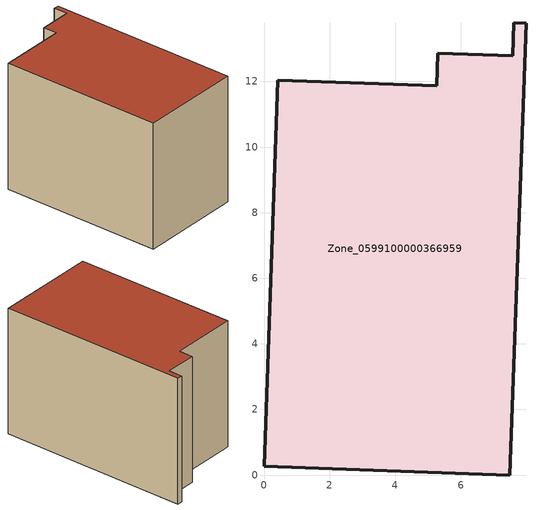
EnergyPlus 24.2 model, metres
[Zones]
Zone_0599100000366959
 floor ground (C_G): 7.5,0 0,0.26 0.42,12.04 5.26,11.87 5.3,12.87 7.58,12.78 7.62,13.78 7.99,13.77 z0
 wall outside (C_F): 7.62,13.78 7.58,12.78 5.3,12.87 5.26,11.87 0.42,12.04 0,0.26 7.5,0 7.99,13.77 7.62,13.78 z0:9.22
 roof outside (C_R): 5.26,11.87 0.42,12.04 0,0.26 7.5,0 7.99,13.77 7.62,13.78 7.58,12.78 5.3,12.87 z9.22
[BUILDING]
Pand.0599100000366959: North Axis=0; Terrain=City; Loads Convergence Tolerance Value=0.04; Temperature Convergence Tolerance Value=0.4; Solar Distribution=FullExterior; Maximum Number of Warmup Days=25; Minimum Number of Warmup Days=1
[Site:Location]
Rotterdam.The.Hague.AP_ZH_NLD Design_Conditions: Latitude=51.96; Longitude=4.45; Time Zone=1; Elevation=-4.5
[SITE:GROUNDTEMPERATURE:BUILDINGSURFACE]
18, 18, 18, 18, 18, 18, 18, 18, 18, 18, 18, 18
[MATERIAL] Thermal Absorptance=0.9; Solar Absorptance=0.7; Visible Absorptance=0.7
Name | Roughness | Thickness | Conductivity | Density | Specific Heat
G.TI.1992-2005 | MediumSmooth | 0.15 | 0.06 | 540 | 1210
F.TI.1992-2005 | Rough | 0.3 | 0.12 | 1920 | 840
R.TI.1992-2005 | MediumRough | 0.2 | 0.08 | 1500 | 1000
[CONSTRUCTION]
C_G: G.TI.1992-2005
C_F: F.TI.1992-2005
C_R: R.TI.1992-2005
[ZONE]
Zone_0599100000366959: Type=1; Multiplier=1; Ceiling Height=Autocalculate; Volume=Autocalculate; Floor Area=autocalculate; Part of Total Floor Area=Yes
[ZONEINFILTRATION:DESIGNFLOWRATE]
Infil_Zone_0599100000366959: Zone or ZoneList or Space or SpaceList=Zone_0599100000366959; Schedule=AlwaysOn; Design Flow Rate Calculation Method=Flow/Area; Flow Rate per Floor Area=0.0015; Constant Term Coefficient=1; Temperature Term Coefficient=0; Velocity Term Coefficient=0; Velocity Squared Term Coefficient=0
[HVACTEMPLATE:ZONE:IDEALLOADSAIRSYSTEM]
Zone_0599100000366959: Maximum Heating Supply Air Temperature=50; Minimum Cooling Supply Air Temperature=13; Maximum Heating Supply Air Humidity Ratio=0.0156; Minimum Cooling Supply Air Humidity Ratio=0.0077; Heating Limit=NoLimit; Cooling Limit=NoLimit; Dehumidification Control Type=ConstantSensibleHeatRatio; Cooling Sensible Heat Ratio=0.7; Dehumidification Setpoint=60; Humidification Control Type=None; Humidification Setpoint=30; Outdoor Air Method=None; Outdoor Air Flow Rate per Person=0.00944; Outdoor Air Flow Rate per Zone Floor Area=0; Outdoor Air Flow Rate per Zone=0; Demand Controlled Ventilation Type=None; Outdoor Air Economizer Type=NoEconomizer; Heat Recovery Type=None; Sensible Heat Recovery Effectiveness=0.7; Latent Heat Recovery Effectiveness=0.65
[ZONECONTROL:THERMOSTAT]
ThermostatControl_Zone_0599100000366959: Zone or ZoneList=Zone_0599100000366959; Control Type Schedule=DualSetpointControlType; Control 1=Thermostat_Zone_0599100000366959; Temperature Difference Between Cutout And Setpoint=0
[THERMOSTATSETPOINT:DUALSETPOINT]
Thermostat_Zone_0599100000366959: Heating Setpoint Temperature Schedule=HeatingSetpoint_Zone_0599100000366959; Cooling Setpoint Temperature Schedule=CoolingSetpoint_Zone_0599100000366959
[SCHEDULE:COMPACT]
HeatingSetpoint_Zone_0599100000366959: Through: 12/31, For: AllDays, Until: 24:00, 21
CoolingSetpoint_Zone_0599100000366959: Through: 12/31, For: AllDays, Until: 24:00, 24
DualSetpointControlType: Through: 12/31, For: AllDays, Until: 24:00, 4
AlwaysOn: Through: 12/31, For: AllDays, Until: 24:00, 1
